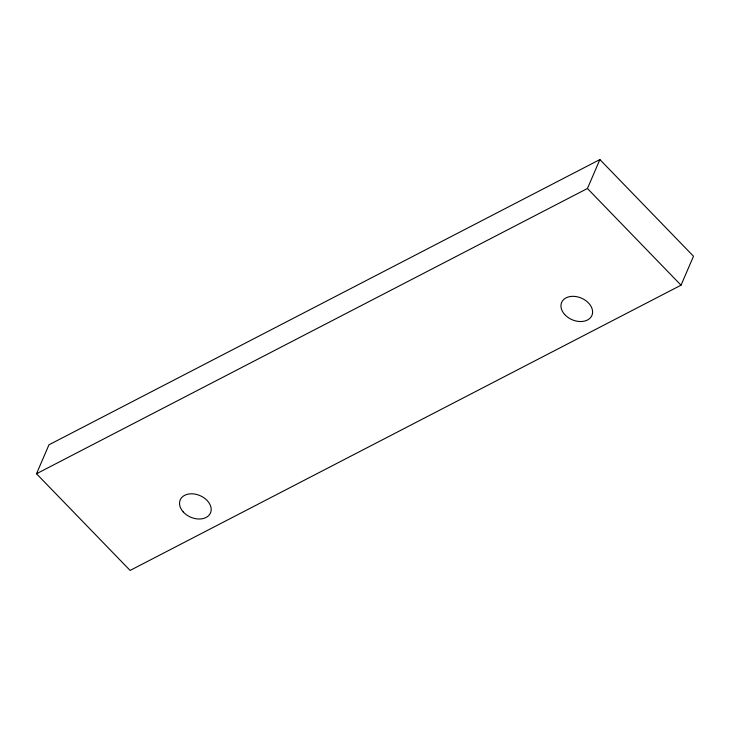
<?xml version="1.0" encoding="UTF-8"?>
<svg xmlns="http://www.w3.org/2000/svg" width="730" height="730" viewBox="0 0 730 730"><rect width="100%" height="100%" fill="white"/><g stroke="black" fill="none" stroke-linecap="round" stroke-linejoin="round"><path stroke-width="1.09" d="M36.5 473.752L48.965 444.807L599.896 159.569L693.5 256.248L681.035 285.193L130.104 570.431L36.5 473.752L587.431 188.504L599.896 159.569M587.431 188.504L681.035 285.193M564.637 314.447A16.489 11.762 23.3 0 0 591.656 315.999A16.489 11.762 23.3 0 0 574.036 296.353A16.489 11.762 23.3 0 0 564.637 314.447M183.221 511.922A16.489 11.762 23.3 0 0 210.24 513.473A16.489 11.762 23.3 0 0 192.62 493.827A16.489 11.762 23.3 0 0 183.221 511.922"/></g></svg>
